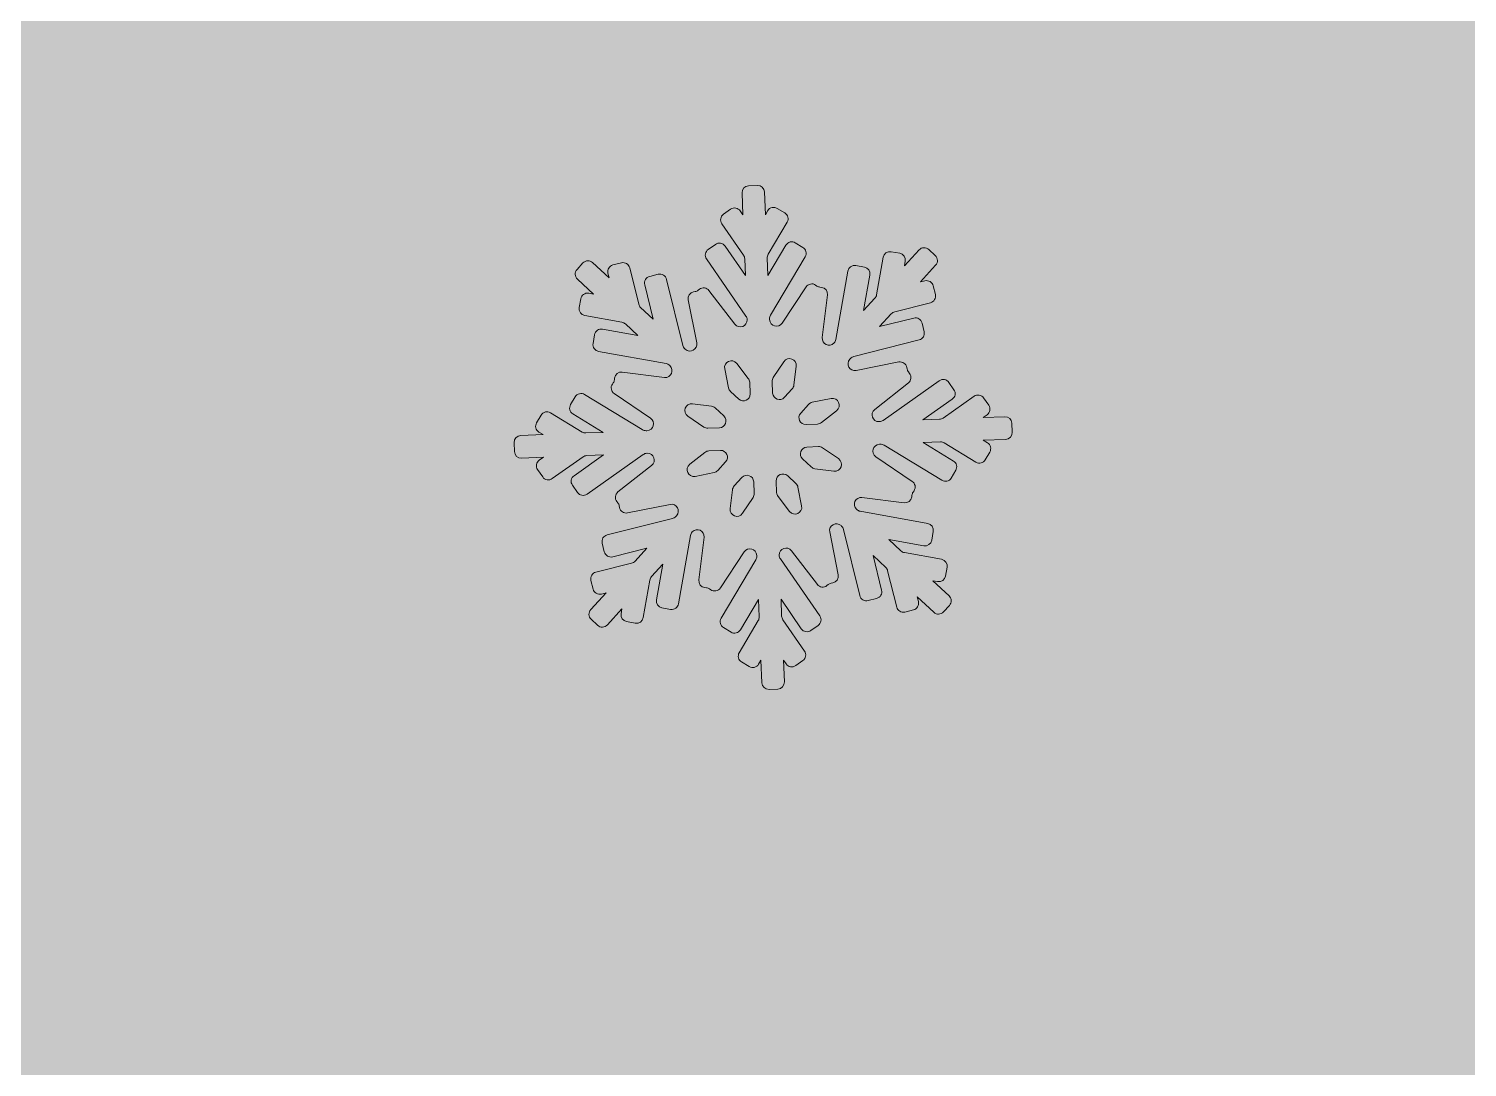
# Model space of a CAD drawing. Header units: millimetres. Extents: x 31 to 225, y -115 to -14.
# Drawn here: x 154.1 to 167.9, y -81.85 to -71.88 of the extents above; entities that cross this region are included whole.
import ezdxf

# ---------------------------------------------------------------- set-up
doc = ezdxf.new("R2010")
doc.units = ezdxf.units.MM
doc.header["$MEASUREMENT"] = 0
doc.layers.add('engraving', color=7, linetype='Continuous')
doc.layers.add('Layer 1', color=7, linetype='Continuous')

msp = doc.modelspace()

# ---------------------------------------------------------------- hatches: boundary and pattern name
at = {"layer": 'Layer 1'}
h = msp.add_hatch(color=2, dxfattribs=at)
h.dxf.hatch_style = 2
edge = h.paths.add_edge_path()
edge.add_spline(control_points=[(211.735, -40.876), (205.828, -35.752), (198.704, -32.392), (190.364, -30.797), (190.364, -30.797), (190.364, -29.654), (190.364, -29.654), (190.364, -27.087), (188.359, -24.969), (185.839, -24.777), (187.344, -23.662), (188.323, -21.878), (188.323, -19.861), (188.323, -16.481), (185.583, -13.74), (182.203, -13.74), (178.822, -13.74), (176.082, -16.481), (176.082, -19.861), (176.082, -21.878), (177.062, -23.662), (178.567, -24.777), (176.046, -24.969), (174.042, -27.087), (174.042, -29.654), (174.042, -29.654), (174.042, -29.716), (174.042, -29.716), (174.042, -29.716), (140.3, -29.716), (140.3, -29.716), (140.3, -29.716), (140.3, -114.865), (140.3, -114.865), (140.3, -114.865), (177.219, -114.865), (177.219, -114.865), (186.464, -114.865), (194.634, -113.223), (201.73, -109.939), (206.311, -107.871), (210.315, -105.094), (213.742, -101.606), (217.168, -98.119), (219.833, -93.933), (221.74, -89.047), (223.645, -84.161), (224.598, -78.555), (224.598, -72.23), (224.598, -58.768), (220.31, -48.317), (211.735, -40.876)], knot_values=[0, 0, 0, 0, 1, 1, 1, 2, 2, 2, 3, 3, 3, 4, 4, 4, 5, 5, 5, 6, 6, 6, 7, 7, 7, 8, 8, 8, 9, 9, 9, 10, 10, 10, 11, 11, 11, 12, 12, 12, 13, 13, 13, 14, 14, 14, 15, 15, 15, 16, 16, 16, 17, 17, 17, 17], degree=3, periodic=1)
edge = h.paths.add_edge_path()
edge.add_spline(control_points=[(178.395, -19.861), (178.395, -17.762), (180.103, -16.054), (182.203, -16.054), (184.302, -16.054), (186.01, -17.762), (186.01, -19.861), (186.01, -21.96), (184.302, -23.668), (182.203, -23.668), (180.103, -23.668), (178.395, -21.96), (178.395, -19.861)], knot_values=[0, 0, 0, 0, 1, 1, 1, 2, 2, 2, 3, 3, 3, 4, 4, 4, 4], degree=3, periodic=1)
edge = h.paths.add_edge_path()
edge.add_spline(control_points=[(191.572, -87.07), (188.734, -91.045), (184.557, -93.031), (179.043, -93.031), (179.043, -93.031), (168.46, -93.031), (168.46, -93.031), (168.46, -93.031), (168.46, -51.551), (168.46, -51.551), (168.46, -51.551), (177.705, -51.551), (177.705, -51.551), (183.625, -51.551), (188.126, -53.558), (191.208, -57.572), (194.289, -61.586), (195.83, -66.553), (195.83, -72.473), (195.83, -78.231), (194.41, -83.097), (191.572, -87.07)], knot_values=[0, 0, 0, 0, 1, 1, 1, 2, 2, 2, 3, 3, 3, 4, 4, 4, 5, 5, 5, 6, 6, 6, 7, 7, 7, 7], degree=3, periodic=1)

# ---------------------------------------------------------------- linework, layer by layer
at = {"layer": 'engraving', "lineweight": 0}
for points, knots in [([(163.533, -75.668), (163.532, -75.632), (163.501, -75.604), (163.465, -75.605), (163.465, -75.605), (163.256, -75.614), (163.256, -75.614), (163.256, -75.614), (163.295, -75.586), (163.295, -75.586), (163.324, -75.565), (163.331, -75.525), (163.311, -75.495), (163.311, -75.495), (163.262, -75.425), (163.262, -75.425), (163.242, -75.395), (163.2, -75.388), (163.171, -75.409), (163.171, -75.409), (162.875, -75.618), (162.875, -75.618), (162.864, -75.625), (162.852, -75.629), (162.839, -75.63), (162.839, -75.63), (162.68, -75.636), (162.68, -75.636), (162.68, -75.636), (162.961, -75.437), (162.961, -75.437), (162.991, -75.416), (162.998, -75.376), (162.977, -75.346), (162.977, -75.346), (162.929, -75.276), (162.929, -75.276), (162.908, -75.246), (162.867, -75.239), (162.837, -75.26), (162.837, -75.26), (162.298, -75.64), (162.298, -75.64), (162.288, -75.647), (162.276, -75.652), (162.263, -75.652), (162.263, -75.652), (162.26, -75.652), (162.26, -75.652), (162.196, -75.655), (162.167, -75.574), (162.217, -75.535), (162.217, -75.535), (162.54, -75.281), (162.54, -75.281), (162.568, -75.258), (162.573, -75.218), (162.551, -75.189), (162.551, -75.189), (162.541, -75.176), (162.541, -75.176), (162.535, -75.168), (162.53, -75.158), (162.528, -75.148), (162.528, -75.148), (162.525, -75.132), (162.525, -75.132), (162.518, -75.096), (162.484, -75.073), (162.448, -75.08), (162.448, -75.08), (162.04, -75.161), (162.04, -75.161), (161.978, -75.174), (161.936, -75.1), (161.979, -75.053), (161.979, -75.053), (161.986, -75.045), (161.986, -75.045), (161.994, -75.036), (162.006, -75.029), (162.018, -75.026), (162.018, -75.026), (162.644, -74.869), (162.644, -74.869), (162.679, -74.86), (162.7, -74.825), (162.691, -74.79), (162.691, -74.79), (162.671, -74.707), (162.671, -74.707), (162.662, -74.671), (162.626, -74.65), (162.591, -74.659), (162.591, -74.659), (162.264, -74.741), (162.264, -74.741), (162.264, -74.741), (162.376, -74.617), (162.376, -74.617), (162.385, -74.608), (162.396, -74.601), (162.409, -74.598), (162.409, -74.598), (162.752, -74.512), (162.752, -74.512), (162.787, -74.503), (162.808, -74.467), (162.799, -74.432), (162.799, -74.432), (162.779, -74.349), (162.779, -74.349), (162.77, -74.314), (162.734, -74.292), (162.699, -74.301), (162.699, -74.301), (162.655, -74.312), (162.655, -74.312), (162.655, -74.312), (162.801, -74.152), (162.801, -74.152), (162.826, -74.125), (162.824, -74.084), (162.798, -74.059), (162.798, -74.059), (162.736, -74.001), (162.736, -74.001), (162.709, -73.976), (162.667, -73.978), (162.642, -74.005), (162.642, -74.005), (162.502, -74.159), (162.502, -74.159), (162.502, -74.159), (162.51, -74.113), (162.51, -74.113), (162.516, -74.077), (162.493, -74.043), (162.457, -74.037), (162.457, -74.037), (162.374, -74.022), (162.374, -74.022), (162.338, -74.016), (162.304, -74.039), (162.298, -74.075), (162.298, -74.075), (162.235, -74.436), (162.235, -74.436), (162.233, -74.448), (162.227, -74.46), (162.219, -74.469), (162.219, -74.469), (162.111, -74.587), (162.111, -74.587), (162.111, -74.587), (162.17, -74.246), (162.17, -74.246), (162.177, -74.21), (162.153, -74.176), (162.118, -74.17), (162.118, -74.17), (162.035, -74.155), (162.035, -74.155), (161.999, -74.149), (161.965, -74.172), (161.958, -74.208), (161.958, -74.208), (161.844, -74.864), (161.844, -74.864), (161.842, -74.877), (161.836, -74.888), (161.828, -74.897), (161.828, -74.897), (161.828, -74.897), (161.828, -74.897), (161.785, -74.945), (161.707, -74.909), (161.714, -74.845), (161.714, -74.845), (161.764, -74.437), (161.764, -74.437), (161.768, -74.401), (161.743, -74.368), (161.707, -74.364), (161.707, -74.364), (161.691, -74.362), (161.691, -74.362), (161.681, -74.36), (161.671, -74.357), (161.663, -74.351), (161.663, -74.351), (161.65, -74.342), (161.65, -74.342), (161.62, -74.321), (161.578, -74.33), (161.558, -74.36), (161.558, -74.36), (161.329, -74.707), (161.329, -74.707), (161.294, -74.76), (161.212, -74.737), (161.209, -74.673), (161.209, -74.673), (161.209, -74.666), (161.209, -74.666), (161.208, -74.653), (161.211, -74.641), (161.218, -74.63), (161.218, -74.63), (161.55, -74.07), (161.55, -74.07), (161.568, -74.039), (161.558, -73.999), (161.528, -73.98), (161.528, -73.98), (161.455, -73.936), (161.455, -73.936), (161.424, -73.917), (161.383, -73.927), (161.365, -73.959), (161.365, -73.959), (161.192, -74.25), (161.192, -74.25), (161.192, -74.25), (161.185, -74.082), (161.185, -74.082), (161.185, -74.07), (161.188, -74.057), (161.194, -74.046), (161.194, -74.046), (161.377, -73.739), (161.377, -73.739), (161.395, -73.708), (161.385, -73.668), (161.354, -73.65), (161.354, -73.65), (161.282, -73.606), (161.282, -73.606), (161.251, -73.587), (161.21, -73.597), (161.191, -73.628), (161.191, -73.628), (161.168, -73.667), (161.168, -73.667), (161.168, -73.667), (161.16, -73.449), (161.16, -73.449), (161.158, -73.413), (161.128, -73.385), (161.091, -73.386), (161.091, -73.386), (161.007, -73.39), (161.007, -73.39), (160.971, -73.391), (160.943, -73.421), (160.944, -73.458), (160.944, -73.458), (160.953, -73.668), (160.953, -73.668), (160.953, -73.668), (160.927, -73.631), (160.927, -73.631), (160.906, -73.601), (160.865, -73.593), (160.835, -73.614), (160.835, -73.614), (160.766, -73.663), (160.766, -73.663), (160.737, -73.684), (160.73, -73.724), (160.75, -73.754), (160.75, -73.754), (160.958, -74.055), (160.958, -74.055), (160.965, -74.065), (160.969, -74.077), (160.97, -74.09), (160.97, -74.09), (160.976, -74.251), (160.976, -74.251), (160.976, -74.251), (160.781, -73.968), (160.781, -73.968), (160.76, -73.938), (160.719, -73.931), (160.689, -73.952), (160.689, -73.952), (160.62, -74), (160.62, -74), (160.59, -74.021), (160.583, -74.062), (160.604, -74.091), (160.604, -74.091), (160.982, -74.639), (160.982, -74.639), (160.989, -74.649), (160.993, -74.661), (160.993, -74.673), (160.993, -74.673), (160.994, -74.674), (160.994, -74.674), (160.996, -74.738), (160.915, -74.768), (160.876, -74.717), (160.876, -74.717), (160.627, -74.394), (160.627, -74.394), (160.605, -74.365), (160.563, -74.36), (160.535, -74.382), (160.535, -74.382), (160.522, -74.392), (160.522, -74.392), (160.514, -74.399), (160.505, -74.403), (160.495, -74.405), (160.495, -74.405), (160.479, -74.408), (160.479, -74.408), (160.444, -74.415), (160.421, -74.45), (160.428, -74.485), (160.428, -74.485), (160.509, -74.897), (160.509, -74.897), (160.521, -74.959), (160.446, -75.001), (160.4, -74.957), (160.4, -74.957), (160.396, -74.954), (160.396, -74.954), (160.386, -74.945), (160.38, -74.934), (160.377, -74.921), (160.377, -74.921), (160.22, -74.287), (160.22, -74.287), (160.211, -74.252), (160.175, -74.23), (160.14, -74.239), (160.14, -74.239), (160.059, -74.26), (160.059, -74.26), (160.023, -74.268), (160.002, -74.304), (160.011, -74.339), (160.011, -74.339), (160.093, -74.67), (160.093, -74.67), (160.093, -74.67), (159.971, -74.557), (159.971, -74.557), (159.962, -74.548), (159.956, -74.537), (159.953, -74.525), (159.953, -74.525), (159.867, -74.177), (159.867, -74.177), (159.858, -74.141), (159.822, -74.12), (159.787, -74.129), (159.787, -74.129), (159.705, -74.149), (159.705, -74.149), (159.67, -74.158), (159.649, -74.194), (159.657, -74.229), (159.657, -74.229), (159.669, -74.274), (159.669, -74.274), (159.669, -74.274), (159.511, -74.126), (159.511, -74.126), (159.484, -74.101), (159.442, -74.103), (159.418, -74.13), (159.418, -74.13), (159.361, -74.193), (159.361, -74.193), (159.336, -74.219), (159.338, -74.26), (159.364, -74.285), (159.364, -74.285), (159.518, -74.429), (159.518, -74.429), (159.518, -74.429), (159.473, -74.421), (159.473, -74.421), (159.437, -74.414), (159.403, -74.438), (159.397, -74.474), (159.397, -74.474), (159.382, -74.558), (159.382, -74.558), (159.376, -74.594), (159.4, -74.628), (159.435, -74.634), (159.435, -74.634), (159.791, -74.699), (159.791, -74.699), (159.804, -74.701), (159.815, -74.707), (159.825, -74.715), (159.825, -74.715), (159.943, -74.826), (159.943, -74.826), (159.943, -74.826), (159.606, -74.765), (159.606, -74.765), (159.57, -74.758), (159.536, -74.782), (159.529, -74.818), (159.529, -74.818), (159.515, -74.902), (159.515, -74.902), (159.508, -74.938), (159.532, -74.972), (159.568, -74.978), (159.568, -74.978), (160.216, -75.095), (160.216, -75.095), (160.228, -75.098), (160.24, -75.103), (160.249, -75.112), (160.249, -75.112), (160.252, -75.115), (160.252, -75.115), (160.298, -75.158), (160.262, -75.236), (160.199, -75.228), (160.199, -75.228), (159.795, -75.177), (159.795, -75.177), (159.759, -75.172), (159.726, -75.198), (159.722, -75.234), (159.722, -75.234), (159.72, -75.25), (159.72, -75.25), (159.718, -75.26), (159.715, -75.27), (159.709, -75.279), (159.709, -75.279), (159.7, -75.292), (159.7, -75.292), (159.68, -75.322), (159.688, -75.363), (159.718, -75.383), (159.718, -75.383), (160.066, -75.619), (160.066, -75.619), (160.118, -75.654), (160.095, -75.736), (160.031, -75.739), (160.031, -75.739), (160.023, -75.739), (160.023, -75.739), (160.01, -75.739), (159.998, -75.736), (159.987, -75.729), (159.987, -75.729), (159.434, -75.392), (159.434, -75.392), (159.402, -75.373), (159.362, -75.384), (159.343, -75.415), (159.343, -75.415), (159.3, -75.488), (159.3, -75.488), (159.281, -75.519), (159.291, -75.559), (159.322, -75.578), (159.322, -75.578), (159.613, -75.755), (159.613, -75.755), (159.613, -75.755), (159.447, -75.761), (159.447, -75.761), (159.434, -75.762), (159.421, -75.758), (159.41, -75.752), (159.41, -75.752), (159.107, -75.567), (159.107, -75.567), (159.076, -75.548), (159.035, -75.558), (159.017, -75.59), (159.017, -75.59), (158.973, -75.663), (158.973, -75.663), (158.955, -75.694), (158.965, -75.734), (158.996, -75.752), (158.996, -75.752), (159.036, -75.777), (159.036, -75.777), (159.036, -75.777), (158.821, -75.786), (158.821, -75.786), (158.784, -75.787), (158.756, -75.817), (158.758, -75.854), (158.758, -75.854), (158.761, -75.939), (158.761, -75.939), (158.762, -75.976), (158.793, -76.004), (158.829, -76.002), (158.829, -76.002), (159.038, -75.994), (159.038, -75.994), (159.038, -75.994), (158.999, -76.022), (158.999, -76.022), (158.97, -76.042), (158.963, -76.083), (158.983, -76.112), (158.983, -76.112), (159.032, -76.183), (159.032, -76.183), (159.052, -76.213), (159.094, -76.22), (159.123, -76.199), (159.123, -76.199), (159.419, -75.99), (159.419, -75.99), (159.43, -75.983), (159.442, -75.979), (159.455, -75.978), (159.455, -75.978), (159.614, -75.972), (159.614, -75.972), (159.614, -75.972), (159.333, -76.171), (159.333, -76.171), (159.303, -76.191), (159.296, -76.232), (159.317, -76.262), (159.317, -76.262), (159.365, -76.332), (159.365, -76.332), (159.386, -76.362), (159.427, -76.369), (159.457, -76.348), (159.457, -76.348), (159.996, -75.968), (159.996, -75.968), (160.006, -75.96), (160.018, -75.956), (160.031, -75.956), (160.031, -75.956), (160.034, -75.956), (160.034, -75.956), (160.098, -75.953), (160.127, -76.033), (160.077, -76.073), (160.077, -76.073), (159.754, -76.327), (159.754, -76.327), (159.726, -76.349), (159.721, -76.39), (159.743, -76.419), (159.743, -76.419), (159.753, -76.432), (159.753, -76.432), (159.759, -76.44), (159.764, -76.449), (159.766, -76.459), (159.766, -76.459), (159.769, -76.476), (159.769, -76.476), (159.776, -76.512), (159.81, -76.535), (159.846, -76.528), (159.846, -76.528), (160.254, -76.446), (160.254, -76.446), (160.316, -76.434), (160.358, -76.508), (160.315, -76.555), (160.315, -76.555), (160.308, -76.562), (160.308, -76.562), (160.3, -76.572), (160.288, -76.579), (160.276, -76.582), (160.276, -76.582), (159.65, -76.739), (159.65, -76.739), (159.615, -76.747), (159.594, -76.783), (159.603, -76.818), (159.603, -76.818), (159.623, -76.901), (159.623, -76.901), (159.632, -76.936), (159.668, -76.958), (159.703, -76.949), (159.703, -76.949), (160.03, -76.867), (160.03, -76.867), (160.03, -76.867), (159.918, -76.991), (159.918, -76.991), (159.909, -77), (159.898, -77.007), (159.885, -77.01), (159.885, -77.01), (159.542, -77.096), (159.542, -77.096), (159.507, -77.105), (159.486, -77.14), (159.495, -77.175), (159.495, -77.175), (159.515, -77.259), (159.515, -77.259), (159.524, -77.294), (159.56, -77.315), (159.595, -77.306), (159.595, -77.306), (159.64, -77.295), (159.64, -77.295), (159.64, -77.295), (159.493, -77.456), (159.493, -77.456), (159.468, -77.483), (159.47, -77.524), (159.496, -77.548), (159.496, -77.548), (159.558, -77.606), (159.558, -77.606), (159.585, -77.631), (159.627, -77.63), (159.652, -77.603), (159.652, -77.603), (159.792, -77.449), (159.792, -77.449), (159.792, -77.449), (159.784, -77.495), (159.784, -77.495), (159.778, -77.53), (159.802, -77.564), (159.837, -77.571), (159.837, -77.571), (159.92, -77.586), (159.92, -77.586), (159.956, -77.592), (159.99, -77.568), (159.996, -77.532), (159.996, -77.532), (160.059, -77.172), (160.059, -77.172), (160.061, -77.159), (160.067, -77.148), (160.075, -77.139), (160.075, -77.139), (160.183, -77.021), (160.183, -77.021), (160.183, -77.021), (160.124, -77.362), (160.124, -77.362), (160.117, -77.397), (160.141, -77.431), (160.176, -77.438), (160.176, -77.438), (160.259, -77.453), (160.259, -77.453), (160.295, -77.459), (160.33, -77.435), (160.336, -77.399), (160.336, -77.399), (160.45, -76.743), (160.45, -76.743), (160.452, -76.731), (160.458, -76.72), (160.466, -76.71), (160.466, -76.71), (160.466, -76.71), (160.466, -76.71), (160.509, -76.663), (160.587, -76.699), (160.58, -76.762), (160.58, -76.762), (160.53, -77.171), (160.53, -77.171), (160.526, -77.207), (160.551, -77.24), (160.587, -77.244), (160.587, -77.244), (160.603, -77.246), (160.603, -77.246), (160.613, -77.247), (160.623, -77.251), (160.631, -77.257), (160.631, -77.257), (160.644, -77.266), (160.644, -77.266), (160.674, -77.286), (160.716, -77.278), (160.736, -77.248), (160.736, -77.248), (160.965, -76.901), (160.965, -76.901), (161, -76.848), (161.082, -76.871), (161.085, -76.935), (161.085, -76.935), (161.085, -76.942), (161.085, -76.942), (161.086, -76.955), (161.083, -76.967), (161.076, -76.978), (161.076, -76.978), (160.744, -77.538), (160.744, -77.538), (160.726, -77.569), (160.736, -77.609), (160.766, -77.627), (160.766, -77.627), (160.839, -77.672), (160.839, -77.672), (160.87, -77.691), (160.911, -77.68), (160.929, -77.649), (160.929, -77.649), (161.102, -77.358), (161.102, -77.358), (161.102, -77.358), (161.109, -77.525), (161.109, -77.525), (161.109, -77.538), (161.106, -77.55), (161.1, -77.561), (161.1, -77.561), (160.917, -77.869), (160.917, -77.869), (160.899, -77.9), (160.909, -77.939), (160.94, -77.958), (160.94, -77.958), (161.012, -78.002), (161.012, -78.002), (161.043, -78.021), (161.084, -78.011), (161.103, -77.98), (161.103, -77.98), (161.126, -77.941), (161.126, -77.941), (161.126, -77.941), (161.134, -78.159), (161.134, -78.159), (161.136, -78.195), (161.166, -78.223), (161.203, -78.221), (161.203, -78.221), (161.287, -78.218), (161.287, -78.218), (161.323, -78.217), (161.351, -78.186), (161.35, -78.15), (161.35, -78.15), (161.341, -77.94), (161.341, -77.94), (161.341, -77.94), (161.367, -77.977), (161.367, -77.977), (161.388, -78.007), (161.429, -78.014), (161.459, -77.993), (161.459, -77.993), (161.528, -77.945), (161.528, -77.945), (161.557, -77.924), (161.564, -77.883), (161.544, -77.854), (161.544, -77.854), (161.336, -77.553), (161.336, -77.553), (161.329, -77.542), (161.325, -77.53), (161.324, -77.518), (161.324, -77.518), (161.318, -77.357), (161.318, -77.357), (161.318, -77.357), (161.513, -77.64), (161.513, -77.64), (161.534, -77.67), (161.575, -77.677), (161.605, -77.656), (161.605, -77.656), (161.674, -77.607), (161.674, -77.607), (161.704, -77.587), (161.711, -77.546), (161.69, -77.516), (161.69, -77.516), (161.312, -76.969), (161.312, -76.969), (161.305, -76.959), (161.301, -76.947), (161.301, -76.935), (161.301, -76.935), (161.301, -76.934), (161.301, -76.934), (161.298, -76.87), (161.379, -76.84), (161.418, -76.891), (161.418, -76.891), (161.667, -77.214), (161.667, -77.214), (161.689, -77.243), (161.731, -77.248), (161.759, -77.225), (161.759, -77.225), (161.772, -77.216), (161.772, -77.216), (161.78, -77.209), (161.789, -77.205), (161.799, -77.203), (161.799, -77.203), (161.815, -77.2), (161.815, -77.2), (161.85, -77.193), (161.873, -77.158), (161.866, -77.123), (161.866, -77.123), (161.785, -76.711), (161.785, -76.711), (161.773, -76.649), (161.848, -76.607), (161.894, -76.65), (161.894, -76.65), (161.898, -76.654), (161.898, -76.654), (161.908, -76.663), (161.914, -76.674), (161.917, -76.686), (161.917, -76.686), (162.074, -77.321), (162.074, -77.321), (162.083, -77.356), (162.118, -77.378), (162.154, -77.369), (162.154, -77.369), (162.235, -77.348), (162.235, -77.348), (162.27, -77.339), (162.292, -77.304), (162.283, -77.269), (162.283, -77.269), (162.201, -76.937), (162.201, -76.937), (162.201, -76.937), (162.323, -77.051), (162.323, -77.051), (162.332, -77.06), (162.338, -77.071), (162.341, -77.083), (162.341, -77.083), (162.428, -77.431), (162.428, -77.431), (162.436, -77.466), (162.472, -77.488), (162.507, -77.479), (162.507, -77.479), (162.589, -77.458), (162.589, -77.458), (162.624, -77.45), (162.645, -77.414), (162.637, -77.379), (162.637, -77.379), (162.625, -77.334), (162.625, -77.334), (162.625, -77.334), (162.783, -77.481), (162.783, -77.481), (162.81, -77.506), (162.852, -77.505), (162.876, -77.478), (162.876, -77.478), (162.933, -77.415), (162.933, -77.415), (162.958, -77.388), (162.956, -77.347), (162.93, -77.323), (162.93, -77.323), (162.776, -77.179), (162.776, -77.179), (162.776, -77.179), (162.821, -77.187), (162.821, -77.187), (162.857, -77.193), (162.891, -77.169), (162.897, -77.134), (162.897, -77.134), (162.912, -77.049), (162.912, -77.049), (162.918, -77.014), (162.894, -76.98), (162.859, -76.973), (162.859, -76.973), (162.503, -76.909), (162.503, -76.909), (162.49, -76.907), (162.479, -76.901), (162.469, -76.892), (162.469, -76.892), (162.351, -76.782), (162.351, -76.782), (162.351, -76.782), (162.688, -76.843), (162.688, -76.843), (162.724, -76.849), (162.758, -76.826), (162.765, -76.79), (162.765, -76.79), (162.779, -76.705), (162.779, -76.705), (162.786, -76.67), (162.762, -76.636), (162.726, -76.63), (162.726, -76.63), (162.078, -76.512), (162.078, -76.512), (162.066, -76.51), (162.054, -76.504), (162.045, -76.496), (162.045, -76.496), (162.042, -76.493), (162.042, -76.493), (161.996, -76.449), (162.032, -76.372), (162.095, -76.38), (162.095, -76.38), (162.499, -76.431), (162.499, -76.431), (162.535, -76.436), (162.568, -76.41), (162.572, -76.374), (162.572, -76.374), (162.574, -76.357), (162.574, -76.357), (162.576, -76.347), (162.579, -76.338), (162.585, -76.329), (162.585, -76.329), (162.594, -76.315), (162.594, -76.315), (162.614, -76.285), (162.606, -76.245), (162.576, -76.225), (162.576, -76.225), (162.228, -75.989), (162.228, -75.989), (162.176, -75.953), (162.199, -75.872), (162.263, -75.869), (162.263, -75.869), (162.271, -75.869), (162.271, -75.869), (162.284, -75.868), (162.296, -75.872), (162.307, -75.878), (162.307, -75.878), (162.86, -76.215), (162.86, -76.215), (162.892, -76.234), (162.932, -76.224), (162.951, -76.193), (162.951, -76.193), (162.994, -76.119), (162.994, -76.119), (163.013, -76.089), (163.003, -76.049), (162.972, -76.03), (162.972, -76.03), (162.681, -75.853), (162.681, -75.853), (162.681, -75.853), (162.847, -75.846), (162.847, -75.846), (162.86, -75.846), (162.873, -75.849), (162.884, -75.856), (162.884, -75.856), (163.187, -76.041), (163.187, -76.041), (163.218, -76.06), (163.259, -76.049), (163.277, -76.018), (163.277, -76.018), (163.321, -75.945), (163.321, -75.945), (163.339, -75.914), (163.329, -75.874), (163.298, -75.855), (163.298, -75.855), (163.258, -75.831), (163.258, -75.831), (163.258, -75.831), (163.473, -75.822), (163.473, -75.822), (163.51, -75.821), (163.538, -75.79), (163.536, -75.754), (163.536, -75.754), (163.533, -75.668), (163.533, -75.668)], [0, 0, 0, 0, 1, 1, 1, 2, 2, 2, 3, 3, 3, 4, 4, 4, 5, 5, 5, 6, 6, 6, 7, 7, 7, 8, 8, 8, 9, 9, 9, 10, 10, 10, 11, 11, 11, 12, 12, 12, 13, 13, 13, 14, 14, 14, 15, 15, 15, 16, 16, 16, 17, 17, 17, 18, 18, 18, 19, 19, 19, 20, 20, 20, 21, 21, 21, 22, 22, 22, 23, 23, 23, 24, 24, 24, 25, 25, 25, 26, 26, 26, 27, 27, 27, 28, 28, 28, 29, 29, 29, 30, 30, 30, 31, 31, 31, 32, 32, 32, 33, 33, 33, 34, 34, 34, 35, 35, 35, 36, 36, 36, 37, 37, 37, 38, 38, 38, 39, 39, 39, 40, 40, 40, 41, 41, 41, 42, 42, 42, 43, 43, 43, 44, 44, 44, 45, 45, 45, 46, 46, 46, 47, 47, 47, 48, 48, 48, 49, 49, 49, 50, 50, 50, 51, 51, 51, 52, 52, 52, 53, 53, 53, 54, 54, 54, 55, 55, 55, 56, 56, 56, 57, 57, 57, 58, 58, 58, 59, 59, 59, 60, 60, 60, 61, 61, 61, 62, 62, 62, 63, 63, 63, 64, 64, 64, 65, 65, 65, 66, 66, 66, 67, 67, 67, 68, 68, 68, 69, 69, 69, 70, 70, 70, 71, 71, 71, 72, 72, 72, 73, 73, 73, 74, 74, 74, 75, 75, 75, 76, 76, 76, 77, 77, 77, 78, 78, 78, 79, 79, 79, 80, 80, 80, 81, 81, 81, 82, 82, 82, 83, 83, 83, 84, 84, 84, 85, 85, 85, 86, 86, 86, 87, 87, 87, 88, 88, 88, 89, 89, 89, 90, 90, 90, 91, 91, 91, 92, 92, 92, 93, 93, 93, 94, 94, 94, 95, 95, 95, 96, 96, 96, 97, 97, 97, 98, 98, 98, 99, 99, 99, 100, 100, 100, 101, 101, 101, 102, 102, 102, 103, 103, 103, 104, 104, 104, 105, 105, 105, 106, 106, 106, 107, 107, 107, 108, 108, 108, 109, 109, 109, 110, 110, 110, 111, 111, 111, 112, 112, 112, 113, 113, 113, 114, 114, 114, 115, 115, 115, 116, 116, 116, 117, 117, 117, 118, 118, 118, 119, 119, 119, 120, 120, 120, 121, 121, 121, 122, 122, 122, 123, 123, 123, 124, 124, 124, 125, 125, 125, 126, 126, 126, 127, 127, 127, 128, 128, 128, 129, 129, 129, 130, 130, 130, 131, 131, 131, 132, 132, 132, 133, 133, 133, 134, 134, 134, 135, 135, 135, 136, 136, 136, 137, 137, 137, 138, 138, 138, 139, 139, 139, 140, 140, 140, 141, 141, 141, 142, 142, 142, 143, 143, 143, 144, 144, 144, 145, 145, 145, 146, 146, 146, 147, 147, 147, 148, 148, 148, 149, 149, 149, 150, 150, 150, 151, 151, 151, 152, 152, 152, 153, 153, 153, 154, 154, 154, 155, 155, 155, 156, 156, 156, 157, 157, 157, 158, 158, 158, 159, 159, 159, 160, 160, 160, 161, 161, 161, 162, 162, 162, 163, 163, 163, 164, 164, 164, 165, 165, 165, 166, 166, 166, 167, 167, 167, 168, 168, 168, 169, 169, 169, 170, 170, 170, 171, 171, 171, 172, 172, 172, 173, 173, 173, 174, 174, 174, 175, 175, 175, 176, 176, 176, 177, 177, 177, 178, 178, 178, 179, 179, 179, 180, 180, 180, 181, 181, 181, 182, 182, 182, 183, 183, 183, 184, 184, 184, 185, 185, 185, 186, 186, 186, 187, 187, 187, 188, 188, 188, 189, 189, 189, 190, 190, 190, 191, 191, 191, 192, 192, 192, 193, 193, 193, 194, 194, 194, 195, 195, 195, 196, 196, 196, 197, 197, 197, 198, 198, 198, 199, 199, 199, 200, 200, 200, 201, 201, 201, 202, 202, 202, 203, 203, 203, 204, 204, 204, 205, 205, 205, 206, 206, 206, 207, 207, 207, 208, 208, 208, 209, 209, 209, 210, 210, 210, 211, 211, 211, 212, 212, 212, 213, 213, 213, 214, 214, 214, 215, 215, 215, 216, 216, 216, 217, 217, 217, 218, 218, 218, 219, 219, 219, 220, 220, 220, 221, 221, 221, 222, 222, 222, 223, 223, 223, 224, 224, 224, 225, 225, 225, 226, 226, 226, 227, 227, 227, 228, 228, 228, 229, 229, 229, 230, 230, 230, 231, 231, 231, 232, 232, 232, 233, 233, 233, 234, 234, 234, 235, 235, 235, 236, 236, 236, 237, 237, 237, 238, 238, 238, 239, 239, 239, 240, 240, 240, 241, 241, 241, 242, 242, 242, 243, 243, 243, 244, 244, 244, 245, 245, 245, 246, 246, 246, 247, 247, 247, 248, 248, 248, 249, 249, 249, 250, 250, 250, 251, 251, 251, 252, 252, 252, 253, 253, 253, 254, 254, 254, 255, 255, 255, 256, 256, 256, 257, 257, 257, 258, 258, 258, 259, 259, 259, 260, 260, 260, 261, 261, 261, 262, 262, 262, 263, 263, 263, 264, 264, 264, 265, 265, 265, 266, 266, 266, 267, 267, 267, 268, 268, 268, 269, 269, 269, 270, 270, 270, 271, 271, 271, 272, 272, 272, 273, 273, 273, 274, 274, 274, 275, 275, 275, 276, 276, 276, 277, 277, 277, 278, 278, 278, 279, 279, 279, 280, 280, 280, 281, 281, 281, 282, 282, 282, 283, 283, 283, 284, 284, 284, 285, 285, 285, 286, 286, 286, 287, 287, 287, 288, 288, 288, 289, 289, 289, 290, 290, 290, 291, 291, 291, 292, 292, 292, 293, 293, 293, 294, 294, 294, 295, 295, 295, 296, 296, 296, 297, 297, 297, 298, 298, 298, 299, 299, 299, 300, 300, 300, 301, 301, 301, 302, 302, 302, 303, 303, 303, 304, 304, 304, 305, 305, 305, 306, 306, 306, 307, 307, 307, 308, 308, 308, 309, 309, 309, 310, 310, 310, 311, 311, 311, 312, 312, 312, 313, 313, 313, 314, 314, 314, 315, 315, 315, 316, 316, 316, 317, 317, 317, 318, 318, 318, 319, 319, 319, 320, 320, 320, 321, 321, 321, 322, 322, 322, 323, 323, 323, 324, 324, 324, 325, 325, 325, 326, 326, 326, 327, 327, 327, 328, 328, 328, 329, 329, 329, 330, 330, 330, 331, 331, 331, 332, 332, 332, 333, 333, 333, 334, 334, 334, 335, 335, 335, 336, 336, 336, 336]), ([(160.894, -75.094), (160.894, -75.094), (161.004, -75.237), (161.004, -75.237), (161.012, -75.248), (161.017, -75.261), (161.018, -75.275), (161.018, -75.275), (161.022, -75.386), (161.022, -75.386), (161.025, -75.444), (160.955, -75.476), (160.912, -75.436), (160.912, -75.436), (160.833, -75.362), (160.833, -75.362), (160.823, -75.353), (160.816, -75.34), (160.813, -75.327), (160.813, -75.327), (160.778, -75.147), (160.778, -75.147), (160.764, -75.079), (160.852, -75.039), (160.894, -75.094)], [0, 0, 0, 0, 1, 1, 1, 2, 2, 2, 3, 3, 3, 4, 4, 4, 5, 5, 5, 6, 6, 6, 7, 7, 7, 8, 8, 8, 8]), ([(161.238, -75.378), (161.238, -75.378), (161.233, -75.267), (161.233, -75.267), (161.232, -75.253), (161.236, -75.24), (161.244, -75.228), (161.244, -75.228), (161.344, -75.077), (161.344, -75.077), (161.382, -75.019), (161.472, -75.052), (161.464, -75.121), (161.464, -75.121), (161.442, -75.303), (161.442, -75.303), (161.44, -75.316), (161.434, -75.329), (161.425, -75.339), (161.425, -75.339), (161.352, -75.419), (161.352, -75.419), (161.312, -75.463), (161.24, -75.436), (161.238, -75.378)], [0, 0, 0, 0, 1, 1, 1, 2, 2, 2, 3, 3, 3, 4, 4, 4, 5, 5, 5, 6, 6, 6, 7, 7, 7, 8, 8, 8, 8]), ([(160.578, -75.705), (160.578, -75.705), (160.424, -75.6), (160.424, -75.6), (160.367, -75.562), (160.401, -75.472), (160.469, -75.481), (160.469, -75.481), (160.65, -75.504), (160.65, -75.504), (160.663, -75.506), (160.676, -75.512), (160.686, -75.521), (160.686, -75.521), (160.769, -75.598), (160.769, -75.598), (160.811, -75.638), (160.785, -75.709), (160.727, -75.712), (160.727, -75.712), (160.617, -75.716), (160.617, -75.716), (160.603, -75.716), (160.59, -75.712), (160.578, -75.705)], [0, 0, 0, 0, 1, 1, 1, 2, 2, 2, 3, 3, 3, 4, 4, 4, 5, 5, 5, 6, 6, 6, 7, 7, 7, 8, 8, 8, 8]), ([(161.507, -75.57), (161.507, -75.57), (161.583, -75.487), (161.583, -75.487), (161.592, -75.476), (161.605, -75.469), (161.618, -75.467), (161.618, -75.467), (161.799, -75.431), (161.799, -75.431), (161.866, -75.417), (161.906, -75.504), (161.852, -75.547), (161.852, -75.547), (161.707, -75.661), (161.707, -75.661), (161.696, -75.67), (161.683, -75.675), (161.669, -75.675), (161.669, -75.675), (161.558, -75.679), (161.558, -75.679), (161.5, -75.682), (161.468, -75.613), (161.507, -75.57)], [0, 0, 0, 0, 1, 1, 1, 2, 2, 2, 3, 3, 3, 4, 4, 4, 5, 5, 5, 6, 6, 6, 7, 7, 7, 8, 8, 8, 8]), ([(161.716, -75.903), (161.716, -75.903), (161.87, -76.007), (161.87, -76.007), (161.927, -76.046), (161.893, -76.136), (161.825, -76.127), (161.825, -76.127), (161.644, -76.104), (161.644, -76.104), (161.631, -76.102), (161.618, -76.096), (161.608, -76.087), (161.608, -76.087), (161.525, -76.01), (161.525, -76.01), (161.483, -75.97), (161.509, -75.898), (161.567, -75.896), (161.567, -75.896), (161.677, -75.892), (161.677, -75.892), (161.691, -75.891), (161.704, -75.895), (161.716, -75.903)], [0, 0, 0, 0, 1, 1, 1, 2, 2, 2, 3, 3, 3, 4, 4, 4, 5, 5, 5, 6, 6, 6, 7, 7, 7, 8, 8, 8, 8]), ([(160.787, -76.038), (160.787, -76.038), (160.711, -76.121), (160.711, -76.121), (160.702, -76.131), (160.689, -76.138), (160.676, -76.141), (160.676, -76.141), (160.495, -76.177), (160.495, -76.177), (160.428, -76.19), (160.388, -76.104), (160.442, -76.061), (160.442, -76.061), (160.587, -75.947), (160.587, -75.947), (160.598, -75.938), (160.611, -75.933), (160.625, -75.933), (160.625, -75.933), (160.736, -75.928), (160.736, -75.928), (160.794, -75.926), (160.826, -75.995), (160.787, -76.038)], [0, 0, 0, 0, 1, 1, 1, 2, 2, 2, 3, 3, 3, 4, 4, 4, 5, 5, 5, 6, 6, 6, 7, 7, 7, 8, 8, 8, 8]), ([(161.056, -76.23), (161.056, -76.23), (161.061, -76.341), (161.061, -76.341), (161.062, -76.355), (161.058, -76.368), (161.05, -76.38), (161.05, -76.38), (160.95, -76.531), (160.95, -76.531), (160.912, -76.589), (160.822, -76.556), (160.83, -76.487), (160.83, -76.487), (160.852, -76.305), (160.852, -76.305), (160.854, -76.292), (160.86, -76.279), (160.869, -76.269), (160.869, -76.269), (160.942, -76.188), (160.942, -76.188), (160.982, -76.145), (161.054, -76.171), (161.056, -76.23)], [0, 0, 0, 0, 1, 1, 1, 2, 2, 2, 3, 3, 3, 4, 4, 4, 5, 5, 5, 6, 6, 6, 7, 7, 7, 8, 8, 8, 8]), ([(161.4, -76.513), (161.4, -76.513), (161.29, -76.37), (161.29, -76.37), (161.282, -76.36), (161.277, -76.347), (161.276, -76.333), (161.276, -76.333), (161.272, -76.222), (161.272, -76.222), (161.269, -76.164), (161.339, -76.132), (161.382, -76.172), (161.382, -76.172), (161.461, -76.245), (161.461, -76.245), (161.471, -76.255), (161.478, -76.267), (161.481, -76.281), (161.481, -76.281), (161.516, -76.461), (161.516, -76.461), (161.53, -76.529), (161.442, -76.568), (161.4, -76.513)], [0, 0, 0, 0, 1, 1, 1, 2, 2, 2, 3, 3, 3, 4, 4, 4, 5, 5, 5, 6, 6, 6, 7, 7, 7, 8, 8, 8, 8])]:
    msp.add_open_spline(points, degree=3, knots=knots, dxfattribs=at)
at = {"layer": 'Layer 1', "lineweight": 0}
msp.add_open_spline([(211.735, -40.876), (205.828, -35.752), (198.704, -32.392), (190.364, -30.797), (190.364, -30.797), (190.364, -29.654), (190.364, -29.654), (190.364, -27.087), (188.359, -24.969), (185.839, -24.777), (187.344, -23.662), (188.323, -21.878), (188.323, -19.861), (188.323, -16.481), (185.583, -13.74), (182.203, -13.74), (178.822, -13.74), (176.082, -16.481), (176.082, -19.861), (176.082, -21.878), (177.062, -23.662), (178.567, -24.777), (176.046, -24.969), (174.042, -27.087), (174.042, -29.654), (174.042, -29.654), (174.042, -29.716), (174.042, -29.716), (174.042, -29.716), (140.3, -29.716), (140.3, -29.716), (140.3, -29.716), (140.3, -114.865), (140.3, -114.865), (140.3, -114.865), (177.219, -114.865), (177.219, -114.865), (186.464, -114.865), (194.634, -113.223), (201.73, -109.939), (206.311, -107.871), (210.315, -105.094), (213.742, -101.606), (217.168, -98.119), (219.833, -93.933), (221.74, -89.047), (223.645, -84.161), (224.598, -78.555), (224.598, -72.23), (224.598, -58.768), (220.31, -48.317), (211.735, -40.876)], degree=3, knots=[0, 0, 0, 0, 1, 1, 1, 2, 2, 2, 3, 3, 3, 4, 4, 4, 5, 5, 5, 6, 6, 6, 7, 7, 7, 8, 8, 8, 9, 9, 9, 10, 10, 10, 11, 11, 11, 12, 12, 12, 13, 13, 13, 14, 14, 14, 15, 15, 15, 16, 16, 16, 17, 17, 17, 17], dxfattribs=at)

doc.saveas('drawing.dxf')
